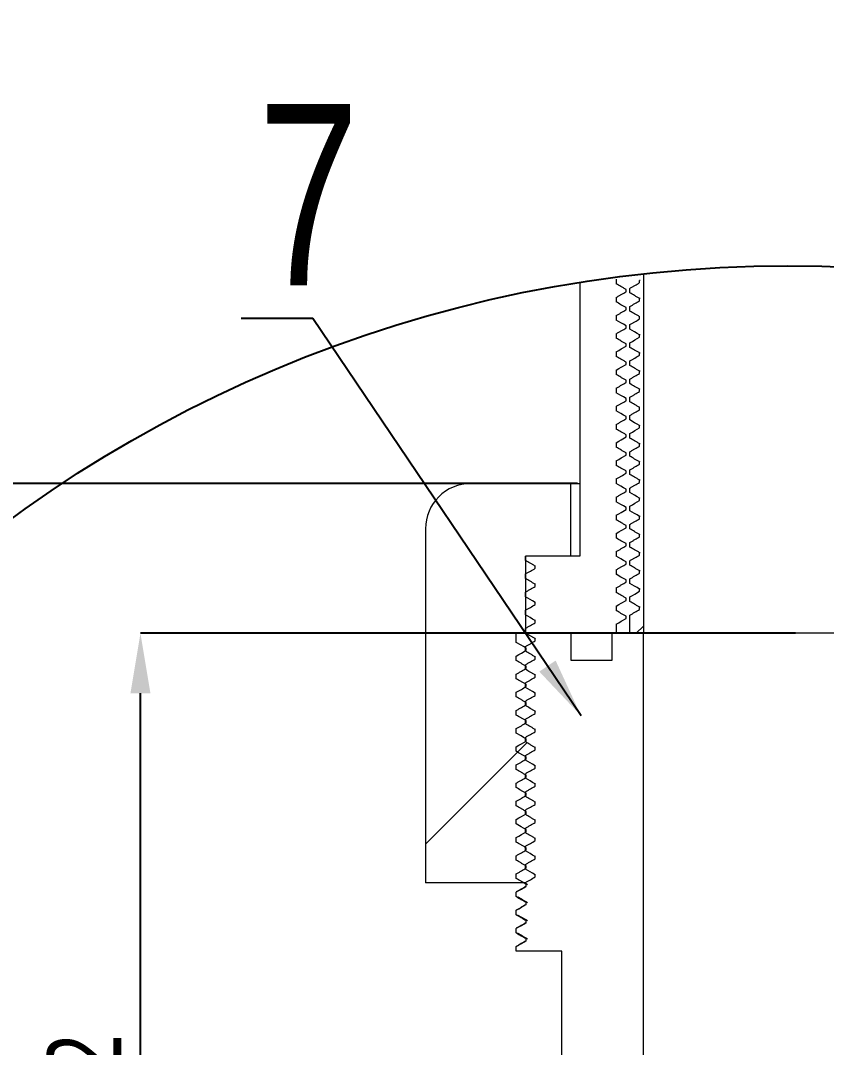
# Model space of a CAD drawing. Header units: millimetres. Extents: x 11948 to 22858, y 1146 to 11361.
# Drawn here: x 20414 to 20857, y 9819 to 10384 of the extents above; entities that cross this region are included whole.
import ezdxf

# ---------------------------------------------------------------- set-up
doc = ezdxf.new("R2010")
doc.units = ezdxf.units.MM
doc.linetypes.add('SLD-Solid', pattern=[0])
doc.styles.add('SLDTEXTSTYLE0', font='TXT', dxfattribs={"width": 0.75})
doc.dimstyles.new('Scale 1b 555', dxfattribs={"dimscale": 22, "dimtxt": 1.852083, "dimasz": 1.5, "dimexe": 0, "dimexo": 0.0625, "dimgap": 0.463021, "dimtad": 1, "dimdec": 0, "dimlfac": 0.2, "dimrnd": 1e-09, "dimzin": 12, "dimdsep": 46, "dimtxsty": 'SLDTEXTSTYLE0', "dimcen": 0.09, "dimadec": 0, "dimazin": 3, "dimtfac": 1, "dimtdec": 0, "dimtofl": 0, "dimtmove": 0, "dimatfit": 3, "dimfxl": 1, "dimfrac": 2, "dimtolj": 1, "dimtzin": 12, "dimarcsym": 0})
doc.dimstyles.new('SLDDIMSTYLE0', dxfattribs={"dimscale": 22, "dimtxt": 1.852083, "dimasz": 1.5, "dimexe": 0, "dimexo": 0.0625, "dimgap": 0.463021, "dimtad": 1, "dimdec": 0, "dimrnd": 1e-09, "dimzin": 12, "dimdsep": 46, "dimtxsty": 'SLDTEXTSTYLE0', "dimcen": 0.09, "dimadec": 0, "dimazin": 3, "dimtfac": 1, "dimtdec": 0, "dimtofl": 0, "dimtmove": 0, "dimatfit": 3, "dimfxl": 1, "dimfrac": 2, "dimtolj": 1, "dimtzin": 12, "dimarcsym": 0})
pattern_1 = [(45, (3380.4, 1205.66), (-224.5064, 224.5064), [])]

# ---------------------------------------------------------------- blocks, each defined once
blk = doc.blocks.new('*D8')
at = {"color": 0, "lineweight": -2, "transparency": 16777216}
for p, q in [((20840.33, 10046.8), (20479.82, 10046.8)), ((20479.82, 9569.8), (20479.82, 10013.8)), ((20838.02, 9536.8), (20479.82, 9536.8))]:
    blk.add_line(p, q, dxfattribs=at)
at = {"color": 0, "transparency": 16777216}
for points in [[(20474.32, 10013.8), (20485.32, 10013.8), (20479.82, 10046.8)], [(20474.32, 9569.8), (20485.32, 9569.8), (20479.82, 9536.8)]]:
    blk.add_solid(points, dxfattribs=at)
at = {"layer": 'Defpoints', "color": 0, "transparency": 16777216}
for p in [(20479.82, 10046.8), (20841.71, 10046.8), (20839.39, 9536.8)]:
    blk.add_point(p, dxfattribs=at)
at = {"color": 0, "transparency": 16777216, "insert": (20449.26, 9791.8), "char_height": 40.746, "attachment_point": 5, "rotation": 90, "style": 'SLDTEXTSTYLE0'}
blk.add_mtext('\\A1;102', dxfattribs=at)
blk = doc.blocks.new('*D9')
at = {"color": 0, "lineweight": -2, "transparency": 16777216}
for p, q in [((20720.33, 10129.3), (20044.55, 10129.3)), ((20044.55, 9569.8), (20044.55, 10096.3)), ((20838.02, 9536.8), (20044.55, 9536.8))]:
    blk.add_line(p, q, dxfattribs=at)
at = {"color": 0, "transparency": 16777216}
for points in [[(20039.05, 10096.3), (20050.05, 10096.3), (20044.55, 10129.3)], [(20039.05, 9569.8), (20050.05, 9569.8), (20044.55, 9536.8)]]:
    blk.add_solid(points, dxfattribs=at)
at = {"layer": 'Defpoints', "color": 0, "transparency": 16777216}
for p in [(20044.55, 10129.3), (20721.71, 10129.3), (20839.39, 9536.8)]:
    blk.add_point(p, dxfattribs=at)
at = {"color": 0, "transparency": 16777216, "insert": (20013.99, 9833.05), "char_height": 40.746, "attachment_point": 5, "rotation": 90, "style": 'SLDTEXTSTYLE0'}
blk.add_mtext('\\A1;118', dxfattribs=at)

msp = doc.modelspace()

# ---------------------------------------------------------------- hatches: boundary and pattern name
at = {"linetype": 'SLD-Solid', "lineweight": 0}
h = msp.add_hatch(dxfattribs=at)
h.set_pattern_fill('ANSI31', color=256, scale=99.999998, style=0)
h.set_pattern_definition(pattern_1)
edge = h.paths.add_edge_path(flags=0)
edge.add_line((20747.12, 10186.18), (20747.12, 10184.93))
edge.add_line((20747.12, 10184.93), (20741.71, 10181.8))
edge.add_line((20741.71, 10181.8), (20741.71, 10179.3))
edge.add_line((20741.71, 10179.3), (20747.12, 10176.18))
edge.add_line((20747.12, 10176.18), (20747.12, 10174.93))
edge.add_line((20747.12, 10174.93), (20741.71, 10171.8))
edge.add_line((20741.71, 10171.8), (20741.71, 10169.3))
edge.add_line((20741.71, 10169.3), (20747.12, 10166.18))
edge.add_line((20747.12, 10166.18), (20747.12, 10164.93))
edge.add_line((20747.12, 10164.93), (20741.71, 10161.8))
edge.add_line((20741.71, 10161.8), (20741.71, 10159.3))
edge.add_line((20741.71, 10159.3), (20747.12, 10156.18))
edge.add_line((20747.12, 10156.18), (20747.12, 10154.93))
edge.add_line((20747.12, 10154.93), (20741.71, 10151.8))
edge.add_line((20741.71, 10151.8), (20741.71, 10149.3))
edge.add_line((20741.71, 10149.3), (20747.12, 10146.18))
edge.add_line((20747.12, 10146.18), (20747.12, 10144.93))
edge.add_line((20747.12, 10144.93), (20741.71, 10141.8))
edge.add_line((20741.71, 10141.8), (20741.71, 10139.3))
edge.add_line((20741.71, 10139.3), (20747.12, 10136.18))
edge.add_line((20747.12, 10136.18), (20747.12, 10134.93))
edge.add_line((20747.12, 10134.93), (20741.71, 10131.8))
edge.add_line((20741.71, 10131.8), (20741.71, 10129.3))
edge.add_line((20741.71, 10129.3), (20747.12, 10126.18))
edge.add_line((20747.12, 10126.18), (20747.12, 10124.93))
edge.add_line((20747.12, 10124.93), (20741.71, 10121.8))
edge.add_line((20741.71, 10121.8), (20741.71, 10119.3))
edge.add_line((20741.71, 10119.3), (20747.12, 10116.18))
edge.add_line((20747.12, 10116.18), (20747.12, 10114.93))
edge.add_line((20747.12, 10114.93), (20741.71, 10111.8))
edge.add_line((20741.71, 10111.8), (20741.71, 10109.3))
edge.add_line((20741.71, 10109.3), (20747.12, 10106.18))
edge.add_line((20747.12, 10106.18), (20747.12, 10104.93))
edge.add_line((20747.12, 10104.93), (20741.71, 10101.8))
edge.add_line((20741.71, 10101.8), (20741.71, 10099.3))
edge.add_line((20741.71, 10099.3), (20747.12, 10096.18))
edge.add_line((20747.12, 10096.18), (20747.12, 10094.93))
edge.add_line((20747.12, 10094.93), (20741.71, 10091.8))
edge.add_line((20741.71, 10091.8), (20741.71, 10089.3))
edge.add_line((20741.71, 10089.3), (20747.12, 10086.18))
edge.add_line((20747.12, 10086.18), (20747.12, 10084.93))
edge.add_line((20747.12, 10084.93), (20741.71, 10081.8))
edge.add_line((20741.71, 10081.8), (20741.71, 10079.3))
edge.add_line((20741.71, 10079.3), (20747.12, 10076.18))
edge.add_line((20747.12, 10076.18), (20747.12, 10074.93))
edge.add_line((20747.12, 10074.93), (20741.71, 10071.8))
edge.add_line((20741.71, 10071.8), (20741.71, 10069.3))
edge.add_line((20741.71, 10069.3), (20747.12, 10066.18))
edge.add_line((20747.12, 10066.18), (20747.12, 10064.93))
edge.add_line((20747.12, 10064.93), (20741.71, 10061.8))
edge.add_line((20741.71, 10061.8), (20741.71, 10059.3))
edge.add_line((20741.71, 10059.3), (20747.12, 10056.18))
edge.add_line((20747.12, 10056.18), (20747.12, 10054.93))
edge.add_line((20747.12, 10054.93), (20741.71, 10051.8))
edge.add_line((20741.71, 10051.8), (20741.71, 10046.8))
edge.add_line((20741.71, 10046.8), (20756.71, 10046.8))
edge.add_line((20756.71, 10046.8), (20756.71, 10384.3))
edge.add_line((20756.71, 10384.3), (20741.71, 10384.3))
edge.add_line((20741.71, 10384.3), (20741.71, 10329.3))
edge.add_line((20741.71, 10329.3), (20747.12, 10326.18))
edge.add_line((20747.12, 10326.18), (20747.12, 10324.93))
edge.add_spline(control_points=[(20747.12, 10324.93), (20745.32, 10323.89), (20743.51, 10322.84), (20741.71, 10321.8)], knot_values=[0, 0, 0, 0, 1, 1, 1, 1], weights=[1, 1, 1, 1], degree=3, periodic=0)
edge.add_line((20741.71, 10321.8), (20741.71, 10319.3))
edge.add_line((20741.71, 10319.3), (20747.12, 10316.18))
edge.add_line((20747.12, 10316.18), (20747.12, 10314.93))
edge.add_line((20747.12, 10314.93), (20741.71, 10311.8))
edge.add_line((20741.71, 10311.8), (20741.71, 10309.3))
edge.add_line((20741.71, 10309.3), (20747.12, 10306.18))
edge.add_line((20747.12, 10306.18), (20747.12, 10304.93))
edge.add_line((20747.12, 10304.93), (20741.71, 10301.8))
edge.add_line((20741.71, 10301.8), (20741.71, 10299.3))
edge.add_line((20741.71, 10299.3), (20747.12, 10296.18))
edge.add_line((20747.12, 10296.18), (20747.12, 10294.93))
edge.add_line((20747.12, 10294.93), (20741.71, 10291.8))
edge.add_line((20741.71, 10291.8), (20741.71, 10289.3))
edge.add_line((20741.71, 10289.3), (20747.12, 10286.18))
edge.add_line((20747.12, 10286.18), (20747.12, 10284.93))
edge.add_line((20747.12, 10284.93), (20741.71, 10281.8))
edge.add_line((20741.71, 10281.8), (20741.71, 10279.3))
edge.add_line((20741.71, 10279.3), (20747.12, 10276.18))
edge.add_line((20747.12, 10276.18), (20747.12, 10274.93))
edge.add_line((20747.12, 10274.93), (20741.71, 10271.8))
edge.add_line((20741.71, 10271.8), (20741.71, 10269.3))
edge.add_line((20741.71, 10269.3), (20747.12, 10266.18))
edge.add_line((20747.12, 10266.18), (20747.12, 10264.93))
edge.add_line((20747.12, 10264.93), (20741.71, 10261.8))
edge.add_line((20741.71, 10261.8), (20741.71, 10259.3))
edge.add_line((20741.71, 10259.3), (20747.12, 10256.18))
edge.add_line((20747.12, 10256.18), (20747.12, 10254.93))
edge.add_line((20747.12, 10254.93), (20741.71, 10251.8))
edge.add_line((20741.71, 10251.8), (20741.71, 10249.3))
edge.add_line((20741.71, 10249.3), (20747.12, 10246.18))
edge.add_line((20747.12, 10246.18), (20747.12, 10244.93))
edge.add_line((20747.12, 10244.93), (20741.71, 10241.8))
edge.add_line((20741.71, 10241.8), (20741.71, 10239.3))
edge.add_line((20741.71, 10239.3), (20747.12, 10236.18))
edge.add_line((20747.12, 10236.18), (20747.12, 10234.93))
edge.add_line((20747.12, 10234.93), (20741.71, 10231.8))
edge.add_line((20741.71, 10231.8), (20741.71, 10229.3))
edge.add_line((20741.71, 10229.3), (20747.12, 10226.18))
edge.add_line((20747.12, 10226.18), (20747.12, 10224.93))
edge.add_line((20747.12, 10224.93), (20741.71, 10221.8))
edge.add_line((20741.71, 10221.8), (20741.71, 10219.3))
edge.add_line((20741.71, 10219.3), (20747.12, 10216.18))
edge.add_line((20747.12, 10216.18), (20747.12, 10214.93))
edge.add_line((20747.12, 10214.93), (20741.71, 10211.8))
edge.add_line((20741.71, 10211.8), (20741.71, 10209.3))
edge.add_line((20741.71, 10209.3), (20747.12, 10206.18))
edge.add_line((20747.12, 10206.18), (20747.12, 10204.93))
edge.add_line((20747.12, 10204.93), (20741.71, 10201.8))
edge.add_line((20741.71, 10201.8), (20741.71, 10199.3))
edge.add_line((20741.71, 10199.3), (20747.12, 10196.18))
edge.add_line((20747.12, 10196.18), (20747.12, 10194.93))
edge.add_line((20747.12, 10194.93), (20741.71, 10191.8))
edge.add_line((20741.71, 10191.8), (20741.71, 10189.3))
edge.add_line((20741.71, 10189.3), (20747.12, 10186.18))
h = msp.add_hatch(dxfattribs=at)
h.set_pattern_fill('ANSI31', color=256, scale=99.999998, style=0)
h.set_pattern_definition(pattern_1)
edge = h.paths.add_edge_path(flags=0)
edge.add_line((20697.12, 9992.6), (20697.12, 9993.85))
edge.add_line((20697.12, 9993.85), (20691.71, 9996.97))
edge.add_line((20691.71, 9996.97), (20691.71, 9999.47))
edge.add_line((20691.71, 9999.47), (20697.12, 10002.6))
edge.add_line((20697.12, 10002.6), (20697.12, 10003.85))
edge.add_line((20697.12, 10003.85), (20691.71, 10006.97))
edge.add_line((20691.71, 10006.97), (20691.71, 10009.47))
edge.add_line((20691.71, 10009.47), (20697.12, 10012.6))
edge.add_line((20697.12, 10012.6), (20697.12, 10013.85))
edge.add_line((20697.12, 10013.85), (20691.71, 10016.97))
edge.add_line((20691.71, 10016.97), (20691.71, 10019.47))
edge.add_line((20691.71, 10019.47), (20697.12, 10022.6))
edge.add_line((20697.12, 10022.6), (20697.12, 10023.85))
edge.add_line((20697.12, 10023.85), (20691.71, 10026.97))
edge.add_line((20691.71, 10026.97), (20691.71, 10029.47))
edge.add_line((20691.71, 10029.47), (20697.12, 10032.6))
edge.add_line((20697.12, 10032.6), (20697.12, 10033.85))
edge.add_line((20697.12, 10033.85), (20691.71, 10036.97))
edge.add_line((20691.71, 10036.97), (20691.71, 10039.47))
edge.add_line((20691.71, 10039.47), (20697.12, 10042.6))
edge.add_line((20697.12, 10042.6), (20697.12, 10043.85))
edge.add_line((20697.12, 10043.85), (20691.71, 10046.97))
edge.add_line((20691.71, 10046.97), (20691.71, 10049.47))
edge.add_line((20691.71, 10049.47), (20697.12, 10052.6))
edge.add_line((20697.12, 10052.6), (20697.12, 10053.85))
edge.add_line((20697.12, 10053.85), (20691.71, 10056.97))
edge.add_line((20691.71, 10056.97), (20691.71, 10059.47))
edge.add_line((20691.71, 10059.47), (20697.12, 10062.6))
edge.add_line((20697.12, 10062.6), (20697.12, 10063.85))
edge.add_line((20697.12, 10063.85), (20691.71, 10066.97))
edge.add_line((20691.71, 10066.97), (20691.71, 10069.47))
edge.add_line((20691.71, 10069.47), (20697.12, 10072.6))
edge.add_line((20697.12, 10072.6), (20697.12, 10073.85))
edge.add_line((20697.12, 10073.85), (20691.71, 10076.97))
edge.add_line((20691.71, 10076.97), (20691.71, 10079.47))
edge.add_line((20691.71, 10079.47), (20697.12, 10082.6))
edge.add_line((20697.12, 10082.6), (20697.12, 10083.85))
edge.add_line((20697.12, 10083.85), (20691.71, 10086.97))
edge.add_line((20691.71, 10086.97), (20691.71, 10089.3))
edge.add_line((20691.71, 10089.3), (20716.71, 10089.3))
edge.add_line((20716.71, 10089.3), (20716.71, 10129.3))
edge.add_line((20716.71, 10129.3), (20661.71, 10129.3))
edge.add_arc((20661.71, 10104.3), 25, 90, 180)
edge.add_line((20636.71, 10104.3), (20636.71, 9909.3))
edge.add_line((20636.71, 9909.3), (20691.71, 9909.3))
edge.add_line((20691.71, 9909.3), (20691.71, 9909.47))
edge.add_line((20691.71, 9909.47), (20697.12, 9912.6))
edge.add_line((20697.12, 9912.6), (20697.12, 9913.85))
edge.add_line((20697.12, 9913.85), (20691.71, 9916.97))
edge.add_line((20691.71, 9916.97), (20691.71, 9919.47))
edge.add_line((20691.71, 9919.47), (20697.12, 9922.6))
edge.add_line((20697.12, 9922.6), (20697.12, 9923.85))
edge.add_line((20697.12, 9923.85), (20691.71, 9926.97))
edge.add_line((20691.71, 9926.97), (20691.71, 9929.47))
edge.add_line((20691.71, 9929.47), (20697.12, 9932.6))
edge.add_line((20697.12, 9932.6), (20697.12, 9933.85))
edge.add_line((20697.12, 9933.85), (20691.71, 9936.97))
edge.add_line((20691.71, 9936.97), (20691.71, 9939.47))
edge.add_line((20691.71, 9939.47), (20697.12, 9942.6))
edge.add_line((20697.12, 9942.6), (20697.12, 9943.85))
edge.add_line((20697.12, 9943.85), (20691.71, 9946.97))
edge.add_line((20691.71, 9946.97), (20691.71, 9949.47))
edge.add_line((20691.71, 9949.47), (20697.12, 9952.6))
edge.add_line((20697.12, 9952.6), (20697.12, 9953.85))
edge.add_line((20697.12, 9953.85), (20691.71, 9956.97))
edge.add_line((20691.71, 9956.97), (20691.71, 9959.47))
edge.add_line((20691.71, 9959.47), (20697.12, 9962.6))
edge.add_line((20697.12, 9962.6), (20697.12, 9963.85))
edge.add_line((20697.12, 9963.85), (20691.71, 9966.97))
edge.add_line((20691.71, 9966.97), (20691.71, 9969.47))
edge.add_line((20691.71, 9969.47), (20697.12, 9972.6))
edge.add_line((20697.12, 9972.6), (20697.12, 9973.85))
edge.add_line((20697.12, 9973.85), (20691.71, 9976.97))
edge.add_line((20691.71, 9976.97), (20691.71, 9979.47))
edge.add_line((20691.71, 9979.47), (20697.12, 9982.6))
edge.add_line((20697.12, 9982.6), (20697.12, 9983.85))
edge.add_line((20697.12, 9983.85), (20691.71, 9986.97))
edge.add_line((20691.71, 9986.97), (20691.71, 9989.47))
edge.add_line((20691.71, 9989.47), (20697.12, 9992.6))

# ---------------------------------------------------------------- linework, layer by layer
for p, q in [((20756.71, 10244.81), (20756.71, 10046.8)), ((20721.71, 10240.09), (20721.71, 10089.3)), ((20741.71, 10241.8), (20741.71, 10239.3)), ((20741.9, 10239.26), (20741.71, 10239.3)), ((20754.62, 10239.93), (20754.62, 10241.18)), ((20754.92, 10241.13), (20754.62, 10241.18)), ((20747.12, 10234.93), (20747.12, 10236.18)), ((20749.21, 10234.3), (20749.21, 10236.8)), ((20741.71, 10231.8), (20741.71, 10229.3)), ((20742, 10229.26), (20741.71, 10229.3)), ((20749.21, 10224.3), (20749.21, 10226.8)), ((20754.62, 10229.93), (20754.62, 10231.18)), ((20754.95, 10231.13), (20754.62, 10231.18)), ((20741.71, 10221.8), (20741.71, 10219.3)), ((20747.12, 10224.93), (20747.12, 10226.18)), ((20754.62, 10219.93), (20754.62, 10221.18)), ((20754.76, 10221.13), (20754.62, 10221.18)), ((20741.98, 10219.26), (20741.71, 10219.3)), ((20747.12, 10214.93), (20747.12, 10216.18)), ((20749.21, 10214.3), (20749.21, 10216.8)), ((20741.71, 10211.8), (20741.71, 10209.3)), ((20741.97, 10209.26), (20741.71, 10209.3)), ((20754.62, 10209.93), (20754.62, 10211.18)), ((20754.88, 10211.13), (20754.62, 10211.18)), ((20747.12, 10204.93), (20747.12, 10206.18)), ((20749.21, 10204.3), (20749.21, 10206.8)), ((20741.71, 10201.8), (20741.71, 10199.3)), ((20742, 10199.26), (20741.71, 10199.3)), ((20754.62, 10199.93), (20754.62, 10201.18)), ((20754.86, 10201.13), (20754.62, 10201.18)), ((20747.12, 10194.93), (20747.12, 10196.18)), ((20749.21, 10194.3), (20749.21, 10196.8)), ((20741.71, 10191.8), (20741.71, 10189.3)), ((20742.01, 10189.26), (20741.71, 10189.3)), ((20749.21, 10184.3), (20749.21, 10186.8)), ((20754.62, 10189.93), (20754.62, 10191.18)), ((20754.85, 10191.13), (20754.62, 10191.18)), ((20741.71, 10181.8), (20741.71, 10179.3)), ((20747.12, 10184.93), (20747.12, 10186.18)), ((20754.62, 10179.93), (20754.62, 10181.18)), ((20754.83, 10181.13), (20754.62, 10181.18)), ((20742.03, 10179.26), (20741.71, 10179.3)), ((20747.12, 10174.93), (20747.12, 10176.18)), ((20749.21, 10174.3), (20749.21, 10176.8)), ((20741.71, 10171.8), (20741.71, 10169.3)), ((20754.62, 10169.93), (20754.62, 10171.18)), ((20754.81, 10171.13), (20754.62, 10171.18)), ((20741.76, 10169.26), (20741.71, 10169.3)), ((20747.12, 10164.93), (20747.12, 10166.18)), ((20749.21, 10164.3), (20749.21, 10166.8)), ((20741.71, 10161.8), (20741.71, 10159.3)), ((20742.04, 10159.26), (20741.71, 10159.3)), ((20754.62, 10159.93), (20754.62, 10161.18)), ((20754.97, 10161.13), (20754.62, 10161.18)), ((20747.12, 10154.93), (20747.12, 10156.18)), ((20749.21, 10154.3), (20749.21, 10156.8)), ((20741.71, 10151.8), (20741.71, 10149.3)), ((20742.02, 10149.26), (20741.71, 10149.3)), ((20754.62, 10149.93), (20754.62, 10151.18)), ((20754.94, 10151.13), (20754.62, 10151.18)), ((20741.71, 10141.8), (20741.71, 10139.3)), ((20747.12, 10144.93), (20747.12, 10146.18)), ((20749.21, 10144.3), (20749.21, 10146.8)), ((20742.05, 10139.26), (20741.71, 10139.3)), ((20747.12, 10134.93), (20747.12, 10136.18)), ((20749.21, 10134.3), (20749.21, 10136.8)), ((20754.62, 10139.93), (20754.62, 10141.18)), ((20754.91, 10141.13), (20754.62, 10141.18)), ((20741.71, 10131.8), (20741.71, 10129.3)), ((20754.62, 10129.93), (20754.62, 10131.18)), ((20754.95, 10131.13), (20754.62, 10131.18)), ((20716.71, 10129.3), (20661.71, 10129.3)), ((20716.71, 10089.3), (20716.71, 10129.3)), ((20716.71, 10129.3), (20721.71, 10129.3)), ((20741.77, 10129.26), (20741.71, 10129.3)), ((20747.12, 10124.93), (20747.12, 10126.18)), ((20749.21, 10124.3), (20749.21, 10126.8)), ((20741.71, 10121.8), (20741.71, 10119.3)), ((20741.97, 10119.26), (20741.71, 10119.3)), ((20754.62, 10119.93), (20754.62, 10121.18)), ((20754.84, 10121.13), (20754.62, 10121.18)), ((20747.12, 10114.93), (20747.12, 10116.18)), ((20749.21, 10114.3), (20749.21, 10116.8)), ((20741.71, 10111.8), (20741.71, 10109.3)), ((20741.97, 10109.26), (20741.71, 10109.3)), ((20754.62, 10109.93), (20754.62, 10111.18)), ((20754.87, 10111.13), (20754.62, 10111.18)), ((20636.71, 10104.3), (20636.71, 9909.3)), ((20747.12, 10104.93), (20747.12, 10106.18)), ((20749.21, 10104.3), (20749.21, 10106.8)), ((20741.71, 10101.8), (20741.71, 10099.3)), ((20741.95, 10099.26), (20741.71, 10099.3)), ((20747.12, 10094.93), (20747.12, 10096.18)), ((20749.21, 10094.3), (20749.21, 10096.8)), ((20754.62, 10099.93), (20754.62, 10101.18)), ((20754.9, 10101.13), (20754.62, 10101.18)), ((20741.71, 10091.8), (20741.71, 10089.3)), ((20754.62, 10089.93), (20754.62, 10091.18)), ((20754.94, 10091.13), (20754.62, 10091.18)), ((20691.71, 10086.97), (20691.71, 10089.3)), ((20716.71, 10089.3), (20691.71, 10089.3)), ((20691.71, 10089.3), (20691.71, 10046.8)), ((20721.71, 10089.3), (20691.71, 10089.3)), ((20741.94, 10089.26), (20741.71, 10089.3)), ((20747.12, 10084.93), (20747.12, 10086.18)), ((20749.21, 10084.3), (20749.21, 10086.8)), ((20691.71, 10076.97), (20691.71, 10079.47)), ((20697.27, 10083.82), (20697.12, 10083.85)), ((20697.12, 10082.6), (20697.12, 10083.85)), ((20741.71, 10081.8), (20741.71, 10079.3)), ((20741.93, 10079.26), (20741.71, 10079.3)), ((20754.62, 10079.93), (20754.62, 10081.18)), ((20754.97, 10081.13), (20754.62, 10081.18)), ((20697.27, 10073.82), (20697.12, 10073.85)), ((20697.12, 10072.6), (20697.12, 10073.85)), ((20747.12, 10074.93), (20747.12, 10076.18)), ((20749.21, 10074.3), (20749.21, 10076.8)), ((20691.71, 10066.97), (20691.71, 10069.47)), ((20741.71, 10071.8), (20741.71, 10069.3)), ((20741.92, 10069.26), (20741.71, 10069.3)), ((20754.62, 10069.93), (20754.62, 10071.18)), ((20754.88, 10071.13), (20754.62, 10071.18)), ((20697.27, 10063.82), (20697.12, 10063.85)), ((20697.12, 10062.6), (20697.12, 10063.85)), ((20747.12, 10064.93), (20747.12, 10066.18)), ((20749.21, 10064.3), (20749.21, 10066.8)), ((20691.71, 10056.97), (20691.71, 10059.47)), ((20741.71, 10061.8), (20741.71, 10059.3)), ((20741.9, 10059.26), (20741.71, 10059.3)), ((20749.21, 10046.8), (20749.21, 10056.8)), ((20754.62, 10059.93), (20754.62, 10061.18)), ((20754.9, 10061.13), (20754.62, 10061.18)), ((20697.27, 10053.82), (20697.12, 10053.85)), ((20697.12, 10052.6), (20697.12, 10053.85)), ((20741.71, 10051.8), (20741.71, 10046.8)), ((20747.12, 10054.93), (20747.12, 10056.18)), ((20686.71, 10041.8), (20686.71, 10046.8)), ((20716.85, 10046.8), (20686.71, 10046.8)), ((20691.71, 10046.97), (20691.71, 10049.47)), ((20749.21, 10046.8), (20691.71, 10046.8)), ((20716.85, 10031.82), (20716.85, 10046.8)), ((20739.37, 10046.8), (20739.37, 10031.82)), ((20756.71, 10046.8), (20739.37, 10046.8)), ((20741.71, 10046.8), (20756.71, 10046.8)), ((20926.71, 10046.8), (20756.71, 10046.8)), ((20756.71, 9798.34), (20756.71, 10046.8)), ((20697.27, 10043.82), (20697.12, 10043.85)), ((20697.12, 10042.6), (20697.12, 10043.85)), ((20686.71, 10031.8), (20686.71, 10034.3)), ((20691.71, 10036.97), (20691.71, 10039.47)), ((20692.12, 10037.43), (20692.12, 10038.68)), ((20691.71, 10026.97), (20691.71, 10029.47)), ((20692.12, 10027.43), (20692.12, 10028.68)), ((20697.27, 10033.82), (20697.12, 10033.85)), ((20697.12, 10032.6), (20697.12, 10033.85)), ((20739.37, 10031.82), (20716.85, 10031.82)), ((20686.71, 10021.8), (20686.71, 10024.3)), ((20697.27, 10023.82), (20697.12, 10023.85)), ((20697.12, 10022.6), (20697.12, 10023.85)), ((20691.71, 10016.97), (20691.71, 10019.47)), ((20692.12, 10017.43), (20692.12, 10018.68)), ((20686.71, 10011.8), (20686.71, 10014.3)), ((20697.27, 10013.82), (20697.12, 10013.85)), ((20697.12, 10012.6), (20697.12, 10013.85)), ((20691.71, 10006.97), (20691.71, 10009.47)), ((20692.12, 10007.43), (20692.12, 10008.68)), ((20686.71, 10001.8), (20686.71, 10004.3)), ((20697.27, 10003.82), (20697.12, 10003.85)), ((20697.12, 10002.6), (20697.12, 10003.85)), ((20691.71, 9996.97), (20691.71, 9999.47)), ((20692.12, 9997.43), (20692.12, 9998.68)), ((20686.71, 9991.8), (20686.71, 9994.3)), ((20691.71, 9986.97), (20691.71, 9989.47)), ((20697.27, 9993.82), (20697.12, 9993.85)), ((20697.12, 9992.6), (20697.12, 9993.85)), ((20686.71, 9981.8), (20686.71, 9984.3)), ((20692.12, 9987.43), (20692.12, 9988.68)), ((20697.27, 9983.82), (20697.12, 9983.85)), ((20697.12, 9982.6), (20697.12, 9983.85)), ((20691.71, 9976.97), (20691.71, 9979.47)), ((20692.12, 9977.43), (20692.12, 9978.68)), ((20686.71, 9971.8), (20686.71, 9974.3)), ((20697.27, 9973.82), (20697.12, 9973.85)), ((20697.12, 9972.6), (20697.12, 9973.85)), ((20691.71, 9966.97), (20691.71, 9969.47)), ((20692.12, 9967.43), (20692.12, 9968.68)), ((20686.71, 9961.8), (20686.71, 9964.3)), ((20697.27, 9963.82), (20697.12, 9963.85)), ((20697.12, 9962.6), (20697.12, 9963.85)), ((20691.71, 9956.97), (20691.71, 9959.47)), ((20692.12, 9957.43), (20692.12, 9958.68)), ((20686.71, 9951.8), (20686.71, 9954.3)), ((20691.71, 9946.97), (20691.71, 9949.47)), ((20697.27, 9953.82), (20697.12, 9953.85)), ((20697.12, 9952.6), (20697.12, 9953.85)), ((20686.71, 9941.8), (20686.71, 9944.3)), ((20692.12, 9947.43), (20692.12, 9948.68)), ((20697.27, 9943.82), (20697.12, 9943.85)), ((20697.12, 9942.6), (20697.12, 9943.85)), ((20691.71, 9936.97), (20691.71, 9939.47)), ((20692.12, 9937.43), (20692.12, 9938.68)), ((20686.71, 9931.8), (20686.71, 9934.3)), ((20697.27, 9933.82), (20697.12, 9933.85)), ((20697.12, 9932.6), (20697.12, 9933.85)), ((20691.71, 9926.97), (20691.71, 9929.47)), ((20692.12, 9927.43), (20692.12, 9928.68)), ((20686.71, 9921.8), (20686.71, 9924.3)), ((20697.27, 9923.82), (20697.12, 9923.85)), ((20697.12, 9922.6), (20697.12, 9923.85)), ((20691.71, 9916.97), (20691.71, 9919.47)), ((20692.12, 9917.43), (20692.12, 9918.68)), ((20686.71, 9911.8), (20686.71, 9914.3)), ((20697.12, 9912.6), (20697.12, 9913.85)), ((20697.24, 9913.82), (20697.12, 9913.85)), ((20691.71, 9909.3), (20636.71, 9909.3)), ((20686.97, 9904.33), (20686.71, 9904.3)), ((20686.71, 9901.8), (20686.71, 9904.3)), ((20691.02, 9909.3), (20692.12, 9908.66)), ((20691.58, 9909.3), (20692.94, 9908.52)), ((20691.71, 9909.3), (20691.71, 9909.47)), ((20692.12, 9907.43), (20692.12, 9908.68)), ((20692.12, 9897.43), (20692.12, 9898.68)), ((20686.97, 9894.33), (20686.71, 9894.3)), ((20686.71, 9891.8), (20686.71, 9894.3)), ((20692.12, 9887.43), (20692.12, 9888.68)), ((20686.97, 9884.33), (20686.71, 9884.3)), ((20686.71, 9881.8), (20686.71, 9884.3)), ((20692.12, 9877.43), (20692.12, 9878.68)), ((20686.97, 9874.33), (20686.71, 9874.3)), ((20686.71, 9871.8), (20686.71, 9874.3)), ((20711.71, 9871.8), (20686.71, 9871.8)), ((20711.71, 9779.14), (20711.71, 9871.8))]:
    msp.add_line(p, q, dxfattribs=at)
at = {"linetype": 'SLD-Solid', "lineweight": 0, "flags": 128}
for points in [[(20747.12, 10216.18), (20745.72, 10216.99), (20744.31, 10217.8), (20741.71, 10219.3)], [(20754.62, 10211.18), (20753.22, 10211.99), (20751.81, 10212.8), (20749.21, 10214.3)], [(20749.21, 10206.8), (20750.62, 10207.61), (20752.02, 10208.43), (20754.62, 10209.93)], [(20741.71, 10201.8), (20743.11, 10202.61), (20744.52, 10203.43), (20747.12, 10204.93)], [(20741.71, 10191.8), (20743.11, 10192.61), (20744.52, 10193.43), (20747.12, 10194.93)], [(20747.12, 10176.18), (20745.72, 10176.99), (20744.31, 10177.8), (20741.71, 10179.3)], [(20747.12, 10166.18), (20745.72, 10166.99), (20744.31, 10167.8), (20741.71, 10169.3)], [(20754.62, 10161.18), (20753.22, 10161.99), (20751.81, 10162.8), (20749.21, 10164.3)], [(20749.21, 10156.8), (20750.62, 10157.61), (20752.02, 10158.43), (20754.62, 10159.93)], [(20741.71, 10151.8), (20743.11, 10152.61), (20744.52, 10153.43), (20747.12, 10154.93)], [(20741.71, 10141.8), (20743.11, 10142.61), (20744.52, 10143.43), (20747.12, 10144.93)], [(20747.12, 10126.18), (20745.72, 10126.99), (20744.31, 10127.8), (20741.71, 10129.3)], [(20747.12, 10116.18), (20745.72, 10116.99), (20744.31, 10117.8), (20741.71, 10119.3)], [(20754.62, 10121.18), (20753.22, 10121.99), (20751.81, 10122.8), (20749.21, 10124.3)], [(20749.21, 10116.8), (20750.62, 10117.61), (20752.02, 10118.43), (20754.62, 10119.93)], [(20741.71, 10111.8), (20743.11, 10112.61), (20744.52, 10113.43), (20747.12, 10114.93)], [(20754.62, 10111.18), (20753.22, 10111.99), (20751.81, 10112.8), (20749.21, 10114.3)], [(20741.71, 10101.8), (20743.11, 10102.61), (20744.52, 10103.43), (20747.12, 10104.93)], [(20747.12, 10086.18), (20745.72, 10086.99), (20744.31, 10087.8), (20741.71, 10089.3)], [(20747.12, 10076.18), (20745.72, 10076.99), (20744.31, 10077.8), (20741.71, 10079.3)], [(20754.62, 10071.18), (20753.22, 10071.99), (20751.81, 10072.8), (20749.21, 10074.3)], [(20749.21, 10066.8), (20750.62, 10067.61), (20752.02, 10068.43), (20754.62, 10069.93)], [(20697.12, 10063.85), (20695.72, 10064.66), (20694.31, 10065.47), (20691.71, 10066.97)], [(20741.71, 10061.8), (20743.11, 10062.61), (20744.52, 10063.43), (20747.12, 10064.93)], [(20697.12, 10053.85), (20695.72, 10054.66), (20694.31, 10055.47), (20691.71, 10056.97)], [(20741.71, 10051.8), (20743.11, 10052.61), (20744.52, 10053.43), (20747.12, 10054.93)], [(20692.12, 10038.68), (20690.72, 10039.49), (20689.31, 10040.3), (20686.71, 10041.8)], [(20686.71, 10034.3), (20688.12, 10035.11), (20689.52, 10035.93), (20692.12, 10037.43)], [(20697.12, 10013.85), (20695.72, 10014.66), (20694.31, 10015.47), (20691.71, 10016.97)], [(20692.12, 9988.68), (20690.72, 9989.49), (20689.31, 9990.3), (20686.71, 9991.8)], [(20686.71, 9984.3), (20688.12, 9985.11), (20689.52, 9985.93), (20692.12, 9987.43)], [(20697.12, 9973.85), (20695.72, 9974.66), (20694.31, 9975.47), (20691.71, 9976.97)], [(20697.12, 9963.85), (20695.72, 9964.66), (20694.31, 9965.47), (20691.71, 9966.97)], [(20686.71, 9944.3), (20688.12, 9945.11), (20689.52, 9945.93), (20692.12, 9947.43)], [(20692.12, 9938.68), (20690.72, 9939.49), (20689.31, 9940.3), (20686.71, 9941.8)], [(20686.71, 9934.3), (20688.12, 9935.11), (20689.52, 9935.93), (20692.12, 9937.43)], [(20697.12, 9923.85), (20695.72, 9924.66), (20694.31, 9925.47), (20691.71, 9926.97)], [(20697.12, 9913.85), (20695.72, 9914.66), (20694.31, 9915.47), (20691.71, 9916.97)], [(20692.12, 9898.68), (20690.72, 9899.49), (20689.31, 9900.3), (20686.71, 9901.8)], [(20686.71, 9894.3), (20688.12, 9895.11), (20689.52, 9895.93), (20692.12, 9897.43)]]:
    msp.add_lwpolyline(points, dxfattribs=at)
msp.add_circle((20836.12, 9523.91), 725.26)
at = {"linetype": 'SLD-Solid', "lineweight": 0}
msp.add_arc((20661.71, 10104.3), 25, 90, 180, dxfattribs=at)
for points, knots in [([(20747.12, 10236.18), (20746.65, 10236.45), (20745.72, 10236.99), (20743.91, 10238.03), (20742.58, 10238.8), (20741.71, 10239.3)], [0, 0, 0, 0, 0.259835, 0.519504, 1, 1, 1, 1]), ([(20749.21, 10236.8), (20749.68, 10237.07), (20750.62, 10237.62), (20752.42, 10238.66), (20753.75, 10239.43), (20754.62, 10239.93)], [0, 0, 0, 0, 0.259712, 0.519377, 1, 1, 1, 1]), ([(20741.71, 10231.8), (20742.18, 10232.07), (20743.11, 10232.62), (20744.92, 10233.66), (20746.26, 10234.43), (20747.12, 10234.93)], [0, 0, 0, 0, 0.25967, 0.519504, 1, 1, 1, 1]), ([(20754.62, 10231.18), (20754.15, 10231.45), (20753.22, 10231.99), (20751.41, 10233.03), (20750.08, 10233.8), (20749.21, 10234.3)], [0, 0, 0, 0, 0.259665, 0.519377, 1, 1, 1, 1]), ([(20747.12, 10226.18), (20746.65, 10226.45), (20745.72, 10226.99), (20743.91, 10228.03), (20742.58, 10228.8), (20741.71, 10229.3)], [0, 0, 0, 0, 0.259835, 0.519504, 1, 1, 1, 1]), ([(20749.21, 10226.8), (20749.68, 10227.07), (20750.62, 10227.61), (20752.42, 10228.66), (20753.75, 10229.43), (20754.62, 10229.93)], [0, 0, 0, 0, 0.259665, 0.519377, 1, 1, 1, 1]), ([(20741.71, 10221.8), (20742.18, 10222.07), (20743.11, 10222.62), (20744.92, 10223.66), (20746.26, 10224.43), (20747.12, 10224.93)], [0, 0, 0, 0, 0.25967, 0.519457, 1, 1, 1, 1]), ([(20754.62, 10221.18), (20754.15, 10221.45), (20753.22, 10221.99), (20751.41, 10223.03), (20750.08, 10223.8), (20749.21, 10224.3)], [0, 0, 0, 0, 0.259665, 0.519377, 1, 1, 1, 1]), ([(20749.21, 10216.8), (20749.68, 10217.07), (20750.62, 10217.61), (20752.42, 10218.66), (20753.75, 10219.43), (20754.62, 10219.93)], [0, 0, 0, 0, 0.259665, 0.519377, 1, 1, 1, 1]), ([(20741.71, 10211.8), (20742.18, 10212.07), (20743.11, 10212.62), (20744.92, 10213.66), (20746.26, 10214.43), (20747.12, 10214.93)], [0, 0, 0, 0, 0.25967, 0.519457, 1, 1, 1, 1]), ([(20747.12, 10206.18), (20746.65, 10206.45), (20745.72, 10206.99), (20743.91, 10208.03), (20742.58, 10208.8), (20741.71, 10209.3)], [0, 0, 0, 0, 0.259787, 0.519457, 1, 1, 1, 1]), ([(20754.62, 10201.18), (20754.15, 10201.45), (20753.22, 10201.99), (20751.41, 10203.03), (20750.08, 10203.8), (20749.21, 10204.3)], [0, 0, 0, 0, 0.259712, 0.519377, 1, 1, 1, 1]), ([(20747.12, 10196.18), (20746.65, 10196.45), (20745.72, 10196.99), (20743.91, 10198.03), (20742.58, 10198.8), (20741.71, 10199.3)], [0, 0, 0, 0, 0.259799, 0.519481, 1, 1, 1, 1]), ([(20749.21, 10196.8), (20749.68, 10197.07), (20750.62, 10197.61), (20752.42, 10198.66), (20753.75, 10199.43), (20754.62, 10199.93)], [0, 0, 0, 0, 0.259712, 0.519377, 1, 1, 1, 1]), ([(20754.62, 10191.18), (20754.15, 10191.45), (20753.22, 10191.99), (20751.41, 10193.03), (20750.08, 10193.8), (20749.21, 10194.3)], [0, 0, 0, 0, 0.259712, 0.519377, 1, 1, 1, 1]), ([(20747.12, 10186.18), (20746.65, 10186.45), (20745.72, 10186.99), (20743.91, 10188.03), (20742.58, 10188.8), (20741.71, 10189.3)], [0, 0, 0, 0, 0.259835, 0.519504, 1, 1, 1, 1]), ([(20749.21, 10186.8), (20749.68, 10187.07), (20750.62, 10187.62), (20752.42, 10188.66), (20753.75, 10189.43), (20754.62, 10189.93)], [0, 0, 0, 0, 0.259712, 0.519377, 1, 1, 1, 1]), ([(20741.71, 10181.8), (20742.18, 10182.07), (20743.11, 10182.62), (20744.92, 10183.66), (20746.26, 10184.43), (20747.12, 10184.93)], [0, 0, 0, 0, 0.25967, 0.519504, 1, 1, 1, 1]), ([(20754.62, 10181.18), (20754.15, 10181.45), (20753.22, 10181.99), (20751.41, 10183.03), (20750.08, 10183.8), (20749.21, 10184.3)], [0, 0, 0, 0, 0.259665, 0.519377, 1, 1, 1, 1]), ([(20749.21, 10176.8), (20749.68, 10177.07), (20750.62, 10177.61), (20752.42, 10178.66), (20753.75, 10179.43), (20754.62, 10179.93)], [0, 0, 0, 0, 0.259665, 0.519377, 1, 1, 1, 1]), ([(20741.71, 10171.8), (20742.18, 10172.07), (20743.11, 10172.62), (20744.92, 10173.66), (20746.26, 10174.43), (20747.12, 10174.93)], [0, 0, 0, 0, 0.25967, 0.519457, 1, 1, 1, 1]), ([(20754.62, 10171.18), (20754.15, 10171.45), (20753.22, 10171.99), (20751.41, 10173.03), (20750.08, 10173.8), (20749.21, 10174.3)], [0, 0, 0, 0, 0.259677, 0.519402, 1, 1, 1, 1]), ([(20749.21, 10166.8), (20749.68, 10167.07), (20750.62, 10167.61), (20752.42, 10168.66), (20753.75, 10169.43), (20754.62, 10169.93)], [0, 0, 0, 0, 0.259677, 0.519402, 1, 1, 1, 1]), ([(20741.71, 10161.8), (20742.18, 10162.07), (20743.11, 10162.62), (20744.92, 10163.66), (20746.26, 10164.43), (20747.12, 10164.93)], [0, 0, 0, 0, 0.25967, 0.519457, 1, 1, 1, 1]), ([(20747.12, 10156.18), (20746.65, 10156.45), (20745.72, 10156.99), (20743.91, 10158.03), (20742.58, 10158.8), (20741.71, 10159.3)], [0, 0, 0, 0, 0.259787, 0.519457, 1, 1, 1, 1]), ([(20754.62, 10151.18), (20754.15, 10151.45), (20753.22, 10151.99), (20751.41, 10153.03), (20750.08, 10153.8), (20749.21, 10154.3)], [0, 0, 0, 0, 0.259712, 0.519377, 1, 1, 1, 1]), ([(20747.12, 10146.18), (20746.65, 10146.45), (20745.72, 10146.99), (20743.91, 10148.03), (20742.58, 10148.8), (20741.71, 10149.3)], [0, 0, 0, 0, 0.259799, 0.519481, 1, 1, 1, 1]), ([(20749.21, 10146.8), (20749.68, 10147.07), (20750.62, 10147.62), (20752.42, 10148.66), (20753.75, 10149.43), (20754.62, 10149.93)], [0, 0, 0, 0, 0.259712, 0.519377, 1, 1, 1, 1]), ([(20754.62, 10141.18), (20754.15, 10141.45), (20753.22, 10141.99), (20751.41, 10143.03), (20750.08, 10143.8), (20749.21, 10144.3)], [0, 0, 0, 0, 0.259712, 0.519377, 1, 1, 1, 1]), ([(20747.12, 10136.18), (20746.65, 10136.45), (20745.72, 10136.99), (20743.91, 10138.03), (20742.58, 10138.8), (20741.71, 10139.3)], [0, 0, 0, 0, 0.259835, 0.519504, 1, 1, 1, 1]), ([(20749.21, 10136.8), (20749.68, 10137.07), (20750.62, 10137.62), (20752.42, 10138.66), (20753.75, 10139.43), (20754.62, 10139.93)], [0, 0, 0, 0, 0.259712, 0.519377, 1, 1, 1, 1]), ([(20741.71, 10131.8), (20742.18, 10132.07), (20743.11, 10132.62), (20744.92, 10133.66), (20746.26, 10134.43), (20747.12, 10134.93)], [0, 0, 0, 0, 0.25967, 0.519504, 1, 1, 1, 1]), ([(20754.62, 10131.18), (20754.15, 10131.45), (20753.22, 10131.99), (20751.41, 10133.03), (20750.08, 10133.8), (20749.21, 10134.3)], [0, 0, 0, 0, 0.259665, 0.519377, 1, 1, 1, 1]), ([(20741.71, 10121.8), (20742.18, 10122.07), (20743.11, 10122.62), (20744.92, 10123.66), (20746.26, 10124.43), (20747.12, 10124.93)], [0, 0, 0, 0, 0.25967, 0.519457, 1, 1, 1, 1]), ([(20749.21, 10126.8), (20749.68, 10127.07), (20750.62, 10127.61), (20752.42, 10128.66), (20753.75, 10129.43), (20754.62, 10129.93)], [0, 0, 0, 0, 0.259665, 0.519377, 1, 1, 1, 1]), ([(20747.12, 10106.18), (20746.65, 10106.45), (20745.72, 10106.99), (20743.91, 10108.03), (20742.58, 10108.8), (20741.71, 10109.3)], [0, 0, 0, 0, 0.259787, 0.519457, 1, 1, 1, 1]), ([(20749.21, 10106.8), (20749.68, 10107.07), (20750.62, 10107.61), (20752.42, 10108.66), (20753.75, 10109.43), (20754.62, 10109.93)], [0, 0, 0, 0, 0.259712, 0.519377, 1, 1, 1, 1]), ([(20754.62, 10101.18), (20754.15, 10101.45), (20753.22, 10101.99), (20751.41, 10103.03), (20750.08, 10103.8), (20749.21, 10104.3)], [0, 0, 0, 0, 0.259712, 0.519377, 1, 1, 1, 1]), ([(20747.12, 10096.18), (20746.65, 10096.45), (20745.72, 10096.99), (20743.91, 10098.03), (20742.58, 10098.8), (20741.71, 10099.3)], [0, 0, 0, 0, 0.259835, 0.519504, 1, 1, 1, 1]), ([(20749.21, 10096.8), (20749.68, 10097.07), (20750.62, 10097.62), (20752.42, 10098.66), (20753.75, 10099.43), (20754.62, 10099.93)], [0, 0, 0, 0, 0.259712, 0.519377, 1, 1, 1, 1]), ([(20741.71, 10091.8), (20742.18, 10092.07), (20743.11, 10092.62), (20744.92, 10093.66), (20746.26, 10094.43), (20747.12, 10094.93)], [0, 0, 0, 0, 0.25967, 0.519504, 1, 1, 1, 1]), ([(20754.62, 10091.18), (20754.15, 10091.45), (20753.22, 10091.99), (20751.41, 10093.03), (20750.08, 10093.8), (20749.21, 10094.3)], [0, 0, 0, 0, 0.259665, 0.519377, 1, 1, 1, 1]), ([(20697.12, 10083.85), (20696.65, 10084.12), (20695.72, 10084.66), (20693.91, 10085.7), (20692.58, 10086.47), (20691.71, 10086.97)], [0, 0, 0, 0, 0.259799, 0.519481, 1, 1, 1, 1]), ([(20741.71, 10081.8), (20742.18, 10082.07), (20743.11, 10082.62), (20744.92, 10083.66), (20746.26, 10084.43), (20747.12, 10084.93)], [0, 0, 0, 0, 0.25967, 0.519457, 1, 1, 1, 1]), ([(20749.21, 10086.8), (20749.68, 10087.07), (20750.62, 10087.61), (20752.42, 10088.66), (20753.75, 10089.43), (20754.62, 10089.93)], [0, 0, 0, 0, 0.259665, 0.519377, 1, 1, 1, 1]), ([(20691.71, 10079.47), (20692.18, 10079.74), (20693.11, 10080.28), (20694.92, 10081.32), (20696.25, 10082.09), (20697.12, 10082.6)], [0, 0, 0, 0, 0.259634, 0.519316, 1, 1, 1, 1]), ([(20754.62, 10081.18), (20754.15, 10081.45), (20753.22, 10081.99), (20751.41, 10083.03), (20750.08, 10083.8), (20749.21, 10084.3)], [0, 0, 0, 0, 0.259665, 0.519377, 1, 1, 1, 1]), ([(20749.21, 10076.8), (20749.68, 10077.07), (20750.62, 10077.61), (20752.42, 10078.66), (20753.75, 10079.43), (20754.62, 10079.93)], [0, 0, 0, 0, 0.259677, 0.519402, 1, 1, 1, 1]), ([(20697.12, 10073.85), (20696.65, 10074.12), (20695.72, 10074.66), (20693.91, 10075.7), (20692.58, 10076.47), (20691.71, 10076.97)], [0, 0, 0, 0, 0.259835, 0.519504, 1, 1, 1, 1]), ([(20741.71, 10071.8), (20742.18, 10072.07), (20743.11, 10072.62), (20744.92, 10073.66), (20746.26, 10074.43), (20747.12, 10074.93)], [0, 0, 0, 0, 0.25967, 0.519457, 1, 1, 1, 1]), ([(20691.71, 10069.47), (20692.18, 10069.74), (20693.11, 10070.28), (20694.92, 10071.32), (20696.25, 10072.1), (20697.12, 10072.6)], [0, 0, 0, 0, 0.25967, 0.519339, 1, 1, 1, 1]), ([(20747.12, 10066.18), (20746.65, 10066.45), (20745.72, 10066.99), (20743.91, 10068.03), (20742.58, 10068.8), (20741.71, 10069.3)], [0, 0, 0, 0, 0.259787, 0.519457, 1, 1, 1, 1]), ([(20691.71, 10059.47), (20692.18, 10059.74), (20693.11, 10060.28), (20694.92, 10061.32), (20696.25, 10062.09), (20697.12, 10062.6)], [0, 0, 0, 0, 0.25967, 0.519291, 1, 1, 1, 1]), ([(20754.62, 10061.18), (20754.15, 10061.45), (20753.22, 10061.99), (20751.41, 10063.03), (20750.08, 10063.8), (20749.21, 10064.3)], [0, 0, 0, 0, 0.259712, 0.519377, 1, 1, 1, 1]), ([(20747.12, 10056.18), (20746.65, 10056.45), (20745.72, 10056.99), (20743.91, 10058.03), (20742.58, 10058.8), (20741.71, 10059.3)], [0, 0, 0, 0, 0.259799, 0.519481, 1, 1, 1, 1]), ([(20749.21, 10056.8), (20749.68, 10057.07), (20750.62, 10057.61), (20752.42, 10058.66), (20753.75, 10059.43), (20754.62, 10059.93)], [0, 0, 0, 0, 0.259712, 0.519377, 1, 1, 1, 1]), ([(20691.71, 10049.47), (20692.18, 10049.74), (20693.11, 10050.28), (20694.92, 10051.32), (20696.25, 10052.1), (20697.12, 10052.6)], [0, 0, 0, 0, 0.259622, 0.519291, 1, 1, 1, 1]), ([(20697.12, 10043.85), (20696.65, 10044.12), (20695.72, 10044.66), (20693.91, 10045.7), (20692.58, 10046.47), (20691.71, 10046.97)], [0, 0, 0, 0, 0.259787, 0.519457, 1, 1, 1, 1]), ([(20691.71, 10039.47), (20692.18, 10039.74), (20693.11, 10040.28), (20694.92, 10041.32), (20696.25, 10042.1), (20697.12, 10042.6)], [0, 0, 0, 0, 0.259622, 0.519291, 1, 1, 1, 1]), ([(20697.12, 10033.85), (20696.65, 10034.12), (20695.72, 10034.66), (20693.91, 10035.7), (20692.58, 10036.47), (20691.71, 10036.97)], [0, 0, 0, 0, 0.259835, 0.519504, 1, 1, 1, 1]), ([(20692.12, 10028.68), (20691.65, 10028.95), (20690.72, 10029.49), (20688.91, 10030.53), (20687.58, 10031.3), (20686.71, 10031.8)], [0, 0, 0, 0, 0.259712, 0.519377, 1, 1, 1, 1]), ([(20691.71, 10029.47), (20692.18, 10029.74), (20693.11, 10030.28), (20694.92, 10031.32), (20696.25, 10032.09), (20697.12, 10032.6)], [0, 0, 0, 0, 0.25967, 0.519339, 1, 1, 1, 1]), ([(20686.71, 10024.3), (20687.18, 10024.57), (20688.11, 10025.11), (20689.92, 10026.16), (20691.25, 10026.93), (20692.12, 10027.43)], [0, 0, 0, 0, 0.259712, 0.519377, 1, 1, 1, 1]), ([(20697.12, 10023.85), (20696.65, 10024.12), (20695.72, 10024.66), (20693.91, 10025.7), (20692.58, 10026.47), (20691.71, 10026.97)], [0, 0, 0, 0, 0.259835, 0.519504, 1, 1, 1, 1]), ([(20692.12, 10018.68), (20691.65, 10018.95), (20690.72, 10019.49), (20688.91, 10020.53), (20687.58, 10021.3), (20686.71, 10021.8)], [0, 0, 0, 0, 0.259712, 0.519377, 1, 1, 1, 1]), ([(20686.71, 10014.3), (20687.18, 10014.57), (20688.11, 10015.12), (20689.92, 10016.16), (20691.25, 10016.93), (20692.12, 10017.43)], [0, 0, 0, 0, 0.259712, 0.519377, 1, 1, 1, 1]), ([(20691.71, 10019.47), (20692.18, 10019.74), (20693.11, 10020.28), (20694.92, 10021.32), (20696.25, 10022.09), (20697.12, 10022.6)], [0, 0, 0, 0, 0.25967, 0.519291, 1, 1, 1, 1]), ([(20692.12, 10008.68), (20691.65, 10008.95), (20690.72, 10009.49), (20688.91, 10010.53), (20687.58, 10011.3), (20686.71, 10011.8)], [0, 0, 0, 0, 0.259665, 0.519377, 1, 1, 1, 1]), ([(20691.71, 10009.47), (20692.18, 10009.74), (20693.11, 10010.28), (20694.92, 10011.32), (20696.25, 10012.09), (20697.12, 10012.6)], [0, 0, 0, 0, 0.25967, 0.519291, 1, 1, 1, 1]), ([(20686.71, 10004.3), (20687.18, 10004.57), (20688.12, 10005.11), (20689.92, 10006.16), (20691.25, 10006.93), (20692.12, 10007.43)], [0, 0, 0, 0, 0.259665, 0.519377, 1, 1, 1, 1]), ([(20697.12, 10003.85), (20696.65, 10004.12), (20695.72, 10004.66), (20693.91, 10005.7), (20692.58, 10006.47), (20691.71, 10006.97)], [0, 0, 0, 0, 0.259787, 0.519457, 1, 1, 1, 1]), ([(20692.12, 9998.68), (20691.65, 9998.95), (20690.72, 9999.49), (20688.91, 10000.53), (20687.58, 10001.3), (20686.71, 10001.8)], [0, 0, 0, 0, 0.259677, 0.519402, 1, 1, 1, 1]), ([(20691.71, 9999.47), (20692.18, 9999.74), (20693.11, 10000.28), (20694.92, 10001.32), (20696.25, 10002.1), (20697.12, 10002.6)], [0, 0, 0, 0, 0.259622, 0.519291, 1, 1, 1, 1]), ([(20686.71, 9994.3), (20687.18, 9994.57), (20688.12, 9995.11), (20689.92, 9996.16), (20691.25, 9996.93), (20692.12, 9997.43)], [0, 0, 0, 0, 0.259677, 0.519402, 1, 1, 1, 1]), ([(20697.12, 9993.85), (20696.65, 9994.12), (20695.72, 9994.66), (20693.91, 9995.7), (20692.58, 9996.47), (20691.71, 9996.97)], [0, 0, 0, 0, 0.259799, 0.519481, 1, 1, 1, 1]), ([(20691.71, 9989.47), (20692.18, 9989.74), (20693.11, 9990.28), (20694.92, 9991.32), (20696.25, 9992.09), (20697.12, 9992.6)], [0, 0, 0, 0, 0.259634, 0.519316, 1, 1, 1, 1]), ([(20697.12, 9983.85), (20696.65, 9984.12), (20695.72, 9984.66), (20693.91, 9985.7), (20692.58, 9986.47), (20691.71, 9986.97)], [0, 0, 0, 0, 0.259835, 0.519504, 1, 1, 1, 1]), ([(20692.12, 9978.68), (20691.65, 9978.95), (20690.72, 9979.49), (20688.91, 9980.53), (20687.58, 9981.3), (20686.71, 9981.8)], [0, 0, 0, 0, 0.259712, 0.519377, 1, 1, 1, 1]), ([(20686.71, 9974.3), (20687.18, 9974.57), (20688.11, 9975.12), (20689.92, 9976.16), (20691.25, 9976.93), (20692.12, 9977.43)], [0, 0, 0, 0, 0.259712, 0.519377, 1, 1, 1, 1]), ([(20691.71, 9979.47), (20692.18, 9979.74), (20693.11, 9980.28), (20694.92, 9981.32), (20696.25, 9982.09), (20697.12, 9982.6)], [0, 0, 0, 0, 0.25967, 0.519339, 1, 1, 1, 1]), ([(20692.12, 9968.68), (20691.65, 9968.95), (20690.72, 9969.49), (20688.91, 9970.53), (20687.58, 9971.3), (20686.71, 9971.8)], [0, 0, 0, 0, 0.259712, 0.519377, 1, 1, 1, 1]), ([(20691.71, 9969.47), (20692.18, 9969.74), (20693.11, 9970.28), (20694.92, 9971.32), (20696.25, 9972.09), (20697.12, 9972.6)], [0, 0, 0, 0, 0.25967, 0.519291, 1, 1, 1, 1]), ([(20686.71, 9964.3), (20687.18, 9964.57), (20688.11, 9965.12), (20689.92, 9966.16), (20691.25, 9966.93), (20692.12, 9967.43)], [0, 0, 0, 0, 0.259712, 0.519377, 1, 1, 1, 1]), ([(20692.12, 9958.68), (20691.65, 9958.95), (20690.72, 9959.49), (20688.91, 9960.53), (20687.58, 9961.3), (20686.71, 9961.8)], [0, 0, 0, 0, 0.259665, 0.519377, 1, 1, 1, 1]), ([(20691.71, 9959.47), (20692.18, 9959.74), (20693.11, 9960.28), (20694.92, 9961.32), (20696.25, 9962.09), (20697.12, 9962.6)], [0, 0, 0, 0, 0.25967, 0.519291, 1, 1, 1, 1]), ([(20686.71, 9954.3), (20687.18, 9954.57), (20688.12, 9955.11), (20689.92, 9956.16), (20691.25, 9956.93), (20692.12, 9957.43)], [0, 0, 0, 0, 0.259665, 0.519377, 1, 1, 1, 1]), ([(20697.12, 9953.85), (20696.65, 9954.12), (20695.72, 9954.66), (20693.91, 9955.7), (20692.58, 9956.47), (20691.71, 9956.97)], [0, 0, 0, 0, 0.259787, 0.519457, 1, 1, 1, 1]), ([(20692.12, 9948.68), (20691.65, 9948.95), (20690.72, 9949.49), (20688.91, 9950.53), (20687.58, 9951.3), (20686.71, 9951.8)], [0, 0, 0, 0, 0.259677, 0.519402, 1, 1, 1, 1]), ([(20691.71, 9949.47), (20692.18, 9949.74), (20693.11, 9950.28), (20694.92, 9951.32), (20696.25, 9952.1), (20697.12, 9952.6)], [0, 0, 0, 0, 0.259622, 0.519291, 1, 1, 1, 1]), ([(20697.12, 9943.85), (20696.65, 9944.12), (20695.72, 9944.66), (20693.91, 9945.7), (20692.58, 9946.47), (20691.71, 9946.97)], [0, 0, 0, 0, 0.259799, 0.519481, 1, 1, 1, 1]), ([(20691.71, 9939.47), (20692.18, 9939.74), (20693.11, 9940.28), (20694.92, 9941.32), (20696.25, 9942.09), (20697.12, 9942.6)], [0, 0, 0, 0, 0.25967, 0.519339, 1, 1, 1, 1]), ([(20697.12, 9933.85), (20696.65, 9934.12), (20695.72, 9934.66), (20693.91, 9935.7), (20692.58, 9936.47), (20691.71, 9936.97)], [0, 0, 0, 0, 0.259835, 0.519504, 1, 1, 1, 1]), ([(20691.71, 9929.47), (20692.18, 9929.74), (20693.11, 9930.28), (20694.92, 9931.32), (20696.25, 9932.1), (20697.12, 9932.6)], [0, 0, 0, 0, 0.25967, 0.519339, 1, 1, 1, 1]), ([(20692.12, 9928.68), (20691.65, 9928.95), (20690.72, 9929.49), (20688.91, 9930.53), (20687.58, 9931.3), (20686.71, 9931.8)], [0, 0, 0, 0, 0.259712, 0.519377, 1, 1, 1, 1]), ([(20686.71, 9924.3), (20687.18, 9924.57), (20688.11, 9925.12), (20689.92, 9926.16), (20691.25, 9926.93), (20692.12, 9927.43)], [0, 0, 0, 0, 0.259712, 0.519377, 1, 1, 1, 1]), ([(20692.12, 9918.68), (20691.65, 9918.95), (20690.72, 9919.49), (20688.91, 9920.53), (20687.58, 9921.3), (20686.71, 9921.8)], [0, 0, 0, 0, 0.259665, 0.519377, 1, 1, 1, 1]), ([(20691.71, 9919.47), (20692.18, 9919.74), (20693.11, 9920.28), (20694.92, 9921.32), (20696.25, 9922.09), (20697.12, 9922.6)], [0, 0, 0, 0, 0.25967, 0.519291, 1, 1, 1, 1]), ([(20686.71, 9914.3), (20687.18, 9914.57), (20688.12, 9915.11), (20689.92, 9916.16), (20691.25, 9916.93), (20692.12, 9917.43)], [0, 0, 0, 0, 0.259665, 0.519377, 1, 1, 1, 1]), ([(20692.12, 9908.68), (20691.65, 9908.95), (20690.72, 9909.49), (20688.91, 9910.53), (20687.58, 9911.3), (20686.71, 9911.8)], [0, 0, 0, 0, 0.259665, 0.519377, 1, 1, 1, 1]), ([(20691.71, 9909.47), (20692.18, 9909.74), (20693.11, 9910.28), (20694.92, 9911.32), (20696.25, 9912.1), (20697.12, 9912.6)], [0, 0, 0, 0, 0.259622, 0.519291, 1, 1, 1, 1]), ([(20686.71, 9904.3), (20687.18, 9904.57), (20688.12, 9905.11), (20689.92, 9906.16), (20691.25, 9906.93), (20692.12, 9907.43)], [0, 0, 0, 0, 0.259665, 0.519377, 1, 1, 1, 1]), ([(20692.12, 9907.44), (20691.23, 9906.93), (20689.43, 9905.89), (20687.63, 9904.85), (20686.73, 9904.33)], [0, 0, 0, 0, 0.497897, 1, 1, 1, 1]), ([(20686.73, 9901.78), (20687.63, 9901.26), (20689.43, 9900.22), (20691.23, 9899.18), (20692.12, 9898.66)], [0, 0, 0, 0, 0.502103, 1, 1, 1, 1]), ([(20687.55, 9901.64), (20688.45, 9901.12), (20690.24, 9900.08), (20692.04, 9899.04), (20692.94, 9898.52)], [0, 0, 0, 0, 0.499936, 1, 1, 1, 1]), ([(20692.12, 9897.44), (20691.23, 9896.93), (20689.43, 9895.89), (20687.63, 9894.85), (20686.73, 9894.33)], [0, 0, 0, 0, 0.497873, 1, 1, 1, 1]), ([(20692.12, 9888.68), (20691.65, 9888.95), (20690.72, 9889.49), (20688.91, 9890.53), (20687.58, 9891.3), (20686.71, 9891.8)], [0, 0, 0, 0, 0.259712, 0.519377, 1, 1, 1, 1]), ([(20686.71, 9884.3), (20687.18, 9884.57), (20688.11, 9885.11), (20689.92, 9886.16), (20691.25, 9886.93), (20692.12, 9887.43)], [0, 0, 0, 0, 0.259712, 0.519377, 1, 1, 1, 1]), ([(20686.73, 9891.78), (20687.63, 9891.26), (20689.43, 9890.22), (20691.23, 9889.18), (20692.12, 9888.66)], [0, 0, 0, 0, 0.502103, 1, 1, 1, 1]), ([(20692.12, 9887.44), (20691.23, 9886.93), (20689.43, 9885.89), (20687.63, 9884.85), (20686.73, 9884.33)], [0, 0, 0, 0, 0.49785, 1, 1, 1, 1]), ([(20687.55, 9891.64), (20688.45, 9891.12), (20690.24, 9890.08), (20692.04, 9889.04), (20692.94, 9888.51)], [0, 0, 0, 0, 0.499912, 1, 1, 1, 1]), ([(20692.12, 9878.68), (20691.65, 9878.95), (20690.72, 9879.49), (20688.91, 9880.53), (20687.58, 9881.3), (20686.71, 9881.8)], [0, 0, 0, 0, 0.259712, 0.519377, 1, 1, 1, 1]), ([(20686.73, 9881.78), (20687.63, 9881.26), (20689.43, 9880.22), (20691.23, 9879.18), (20692.12, 9878.66)], [0, 0, 0, 0, 0.502151, 1, 1, 1, 1]), ([(20687.55, 9881.64), (20688.45, 9881.12), (20690.24, 9880.08), (20692.04, 9879.04), (20692.94, 9878.51)], [0, 0, 0, 0, 0.499912, 1, 1, 1, 1]), ([(20686.71, 9874.3), (20687.18, 9874.57), (20688.11, 9875.12), (20689.92, 9876.16), (20691.25, 9876.93), (20692.12, 9877.43)], [0, 0, 0, 0, 0.259712, 0.519377, 1, 1, 1, 1]), ([(20692.12, 9877.44), (20691.23, 9876.93), (20689.43, 9875.89), (20687.63, 9874.85), (20686.73, 9874.33)], [0, 0, 0, 0, 0.49785, 1, 1, 1, 1])]:
    msp.add_open_spline(points, degree=3, knots=knots, dxfattribs=at)

# ---------------------------------------------------------------- texts
at = {"insert": (20572.38, 10288.4), "char_height": 100, "attachment_point": 5, "style": 'SLDTEXTSTYLE0'}
msp.add_mtext('7', dxfattribs=at)

# ---------------------------------------------------------------- dimensions: what is measured, and where the dimension line sits
for base, p1, p2, picture, middle in [((20044.548111, 10129.303206), (20839.391141, 9536.803209), (20721.709377, 10129.303206), '*D9', (20013.988736, 9833.053208)), ((20479.82, 10046.8), (20839.39, 9536.8), (20841.71, 10046.8), '*D8', (20449.26, 9791.8))]:
    dim = msp.add_linear_dim(base=base, p1=p1, p2=p2, angle=90, dimstyle='Scale 1b 555')
    dim.commit()
    dim.dimension.update_dxf_attribs({"geometry": picture, "text_midpoint": middle})

# ---------------------------------------------------------------- leaders
msp.add_leader([(20722.34, 10001.4), (20574.67, 10220.27), (20535.24, 10220.27)], dimstyle='SLDDIMSTYLE0', override={"dimtxsty": 'SLDTEXTSTYLE0'})

doc.saveas('drawing.dxf')
